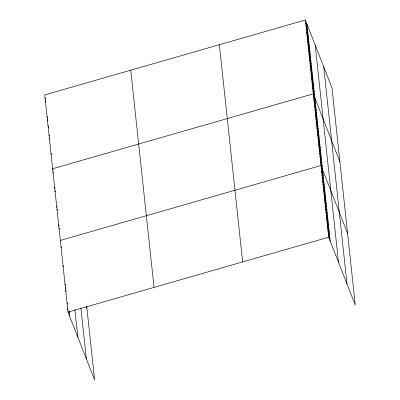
<?xml version="1.0" encoding="UTF-8"?>
<svg xmlns="http://www.w3.org/2000/svg" width="400" height="400" viewBox="0 0 400 400"><rect width="100%" height="100%" fill="white"/><g stroke="black" fill="none" stroke-linecap="round" stroke-linejoin="round"><path stroke-width="0.6" d="M305.37 20L328.67 237.205L355.275 305.09L331.975 87.89L305.37 20L44.725 94.91L68.025 312.11L94.63 380L86.775 306.765M60.335 240.435L320.98 165.525L347.585 233.415M68.025 312.11L328.67 237.205M305.7 23.075L307.255 27.04M306.03 26.155L307.585 30.12M306.36 29.23L307.915 33.195M306.69 32.31L308.245 36.27M307.02 35.385L308.575 39.35M307.35 38.46L308.905 42.425M307.68 41.54L309.235 45.505M308.01 44.615L309.565 48.58M308.34 47.695L309.895 51.655M308.67 50.77L310.225 54.735M309 53.845L310.555 57.81M309.33 56.925L310.885 60.89M309.66 60L311.215 63.965M309.99 63.08L311.545 67.04M310.32 66.155L311.875 70.12M310.65 69.235L312.205 73.195M310.98 72.31L312.535 76.275M311.31 75.385L312.865 79.35M311.64 78.465L313.195 82.43M311.97 81.54L313.525 85.505M312.3 84.62L313.855 88.58M312.635 87.695L314.185 91.66M312.965 90.77L314.515 94.735M339.9 161.74L313.295 93.85L52.645 168.755L53.09 169.89M313.625 96.965L315.18 100.93M313.96 100.08L315.515 104.045M314.295 103.2L315.85 107.16M314.63 106.315L316.185 110.28M314.965 109.43L316.515 113.395M315.3 112.545L316.85 116.51M315.63 115.665L317.185 119.63M315.965 118.78L317.52 122.745M316.3 121.895L317.855 125.86M316.635 125.015L318.19 128.975M316.97 128.13L318.525 132.095M317.305 131.245L318.855 135.21M317.64 134.36L319.19 138.325M317.97 137.48L319.525 141.44M318.305 140.595L319.86 144.56M318.64 143.71L320.195 147.675M318.975 146.83L320.53 150.79M319.31 149.945L320.86 153.91M319.645 153.06L321.195 157.025M319.975 156.175L321.53 160.14M320.31 159.295L321.865 163.255M320.645 162.41L322.2 166.375M321.315 168.64L322.87 172.605M321.65 171.76L323.2 175.725M321.985 174.875L323.535 178.84M322.315 177.99L323.87 181.955M322.65 181.11L324.205 185.07M322.985 184.225L324.54 188.19M323.32 187.34L324.875 191.305M323.655 190.455L325.205 194.42M323.99 193.575L325.54 197.535M324.325 196.69L325.875 200.655M324.655 199.805L326.21 203.77M324.99 202.925L326.545 206.885M325.325 206.04L326.88 210.005M325.66 209.155L327.215 213.12M325.995 212.27L327.545 216.235M326.33 215.39L327.88 219.35M326.66 218.505L328.215 222.47M326.995 221.62L328.55 225.585M327.33 224.735L328.885 228.7M327.665 227.855L329.22 231.82M328 230.97L329.555 234.935M328.335 234.085L329.885 238.05M45.055 97.985L45.5 99.12M45.385 101.06L45.83 102.195M47.035 116.45L47.48 117.58M47.365 119.525L47.81 120.655M48.025 125.68L48.695 127.375M49.015 134.91L49.46 136.04M49.345 137.985L49.79 139.12M50.995 153.37L51.44 154.505M52.98 171.875L53.425 173.005M54.655 187.455L55.095 188.59M54.985 190.57L55.43 191.705M56.66 206.155L57.1 207.285M56.995 209.27L57.435 210.405M58.665 224.85L59.11 225.985M59 227.97L59.44 229.1M86.29 306.66L86.94 308.325M61.005 246.665L61.445 247.8M63.01 265.365L63.455 266.5M65.015 284.065L65.46 285.195M65.35 287.18L65.795 288.315M65.685 290.295L66.125 291.43M67.02 302.76L67.465 303.895M67.69 308.995L68.13 310.125M68.8 311.825L69.24 312.96M323.71 66.795L347.005 283.995M315.195 45.06L338.49 262.26M306.925 23.965L330.22 241.165M219.36 44.72L242.655 261.925M130.74 70.19L154.035 287.39M80.9 308.005L86.36 358.905M74.89 309.64L77.845 337.17M69.075 311.4L69.575 316.075"/></g></svg>
